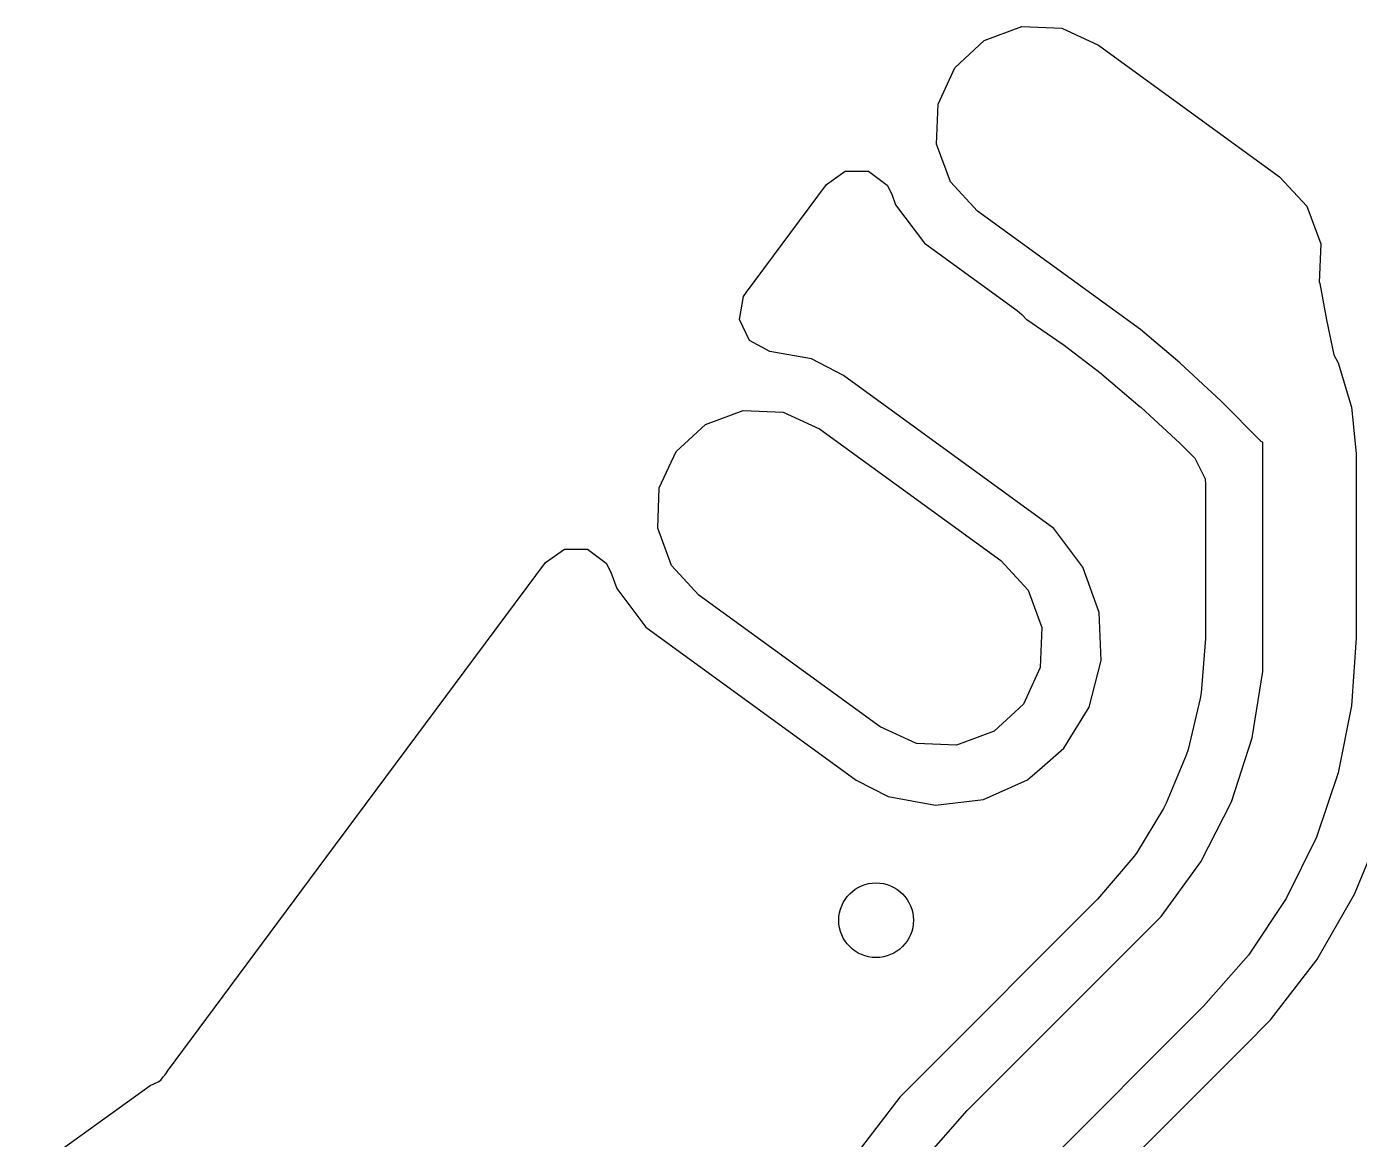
# Model space of a CAD drawing. Extents: x -51.8 to 4.2, y -14.8 to 14.8.
# Drawn here: x -3.954 to -0.386, y 0.553 to 3.532 of the extents above; entities that cross this region are included whole.
import ezdxf

# ---------------------------------------------------------------- set-up
doc = ezdxf.new("R2010")
doc.units = 0
doc.layers.add('BLACK', color=7, linetype='CONTINUOUS')

msp = doc.modelspace()

# ---------------------------------------------------------------- linework, layer by layer
at = {"layer": 'BLACK', "linetype": 'CONTINUOUS'}
for p, q in [((-1.39033, 3.49493), (-1.28966, 3.53206)), ((-1.28966, 3.53206), (-1.18245, 3.52785)), ((-1.18245, 3.52785), (-1.085, 3.48293)), ((-1.46912, 3.42209), (-1.39033, 3.49493)), ((-1.085, 3.48293), (-0.599593, 3.13026)), ((-1.51405, 3.32465), (-1.46912, 3.42209)), ((-1.51826, 3.21743), (-1.51405, 3.32465)), ((-1.48112, 3.11676), (-1.51826, 3.21743)), ((-1.81318, 3.10946), (-1.76249, 3.14545)), ((-1.76249, 3.14545), (-1.70032, 3.14478)), ((-1.70032, 3.14478), (-1.65041, 3.10769)), ((-2.0271, 2.82164), (-1.81318, 3.10946)), ((-1.65041, 3.10769), (-1.63774, 3.08338)), ((-1.40829, 3.03797), (-1.48112, 3.11676)), ((-0.599593, 3.13026), (-0.526758, 3.05146)), ((-1.63774, 3.08338), (-1.62771, 3.05539)), ((-1.62771, 3.05539), (-1.55034, 2.95218)), ((-0.972163, 2.72111), (-1.40829, 3.03797)), ((-0.526758, 3.05146), (-0.48962, 2.9508)), ((-1.55034, 2.95218), (-1.30262, 2.77221)), ((-0.48962, 2.9508), (-0.493674, 2.8476)), ((-2.03494, 2.80931), (-2.0271, 2.82164)), ((-0.493674, 2.8476), (-0.49295, 2.84682)), ((-0.49295, 2.84682), (-0.492424, 2.84493)), ((-0.492424, 2.84493), (-0.473969, 2.74732)), ((-2.04604, 2.74814), (-2.03494, 2.80931)), ((-2.01906, 2.69212), (-2.04604, 2.74814)), ((-1.30262, 2.77221), (-1.28991, 2.76124)), ((-1.28991, 2.76124), (-1.27707, 2.74814)), ((-1.27707, 2.74814), (-1.27677, 2.74783)), ((-1.27677, 2.74783), (-1.18213, 2.6832)), ((-0.867076, 2.63226), (-0.972163, 2.72111)), ((-0.473969, 2.74732), (-0.454469, 2.65315)), ((-1.96431, 2.66266), (-2.01906, 2.69212)), ((-1.18213, 2.6832), (-1.18001, 2.68167)), ((-1.18001, 2.68167), (-1.07774, 2.60352)), ((-1.85327, 2.64251), (-1.96431, 2.66266)), ((-1.85327, 2.6425), (-1.85327, 2.64251)), ((-1.76756, 2.59802), (-1.85327, 2.6425)), ((-0.454469, 2.65315), (-0.443167, 2.63201)), ((-0.756334, 2.52964), (-0.867076, 2.63226)), ((-0.443167, 2.63201), (-0.407133, 2.51326)), ((-1.76755, 2.59802), (-1.76756, 2.59802)), ((-1.20403, 2.18859), (-1.76755, 2.59802)), ((-1.07774, 2.60352), (-1.07584, 2.60199)), ((-1.07584, 2.60199), (-0.972643, 2.51475)), ((-2.13682, 2.46747), (-2.03615, 2.50461)), ((-2.03615, 2.50461), (-1.92893, 2.5004)), ((-1.92893, 2.5004), (-1.83149, 2.45548)), ((-0.972643, 2.51475), (-0.970945, 2.51324)), ((-0.970945, 2.51324), (-0.866094, 2.41608)), ((-0.649134, 2.42158), (-0.756334, 2.52964)), ((-0.407133, 2.51326), (-0.394958, 2.38977)), ((-2.21561, 2.39464), (-2.13682, 2.46747)), ((-1.83149, 2.45548), (-1.34608, 2.10281)), ((-2.26053, 2.2972), (-2.21561, 2.39464)), ((-0.866094, 2.41608), (-0.827083, 2.37675)), ((-0.648931, 2.42138), (-0.649134, 2.42158)), ((-0.644961, 2.41983), (-0.648931, 2.42138)), ((-0.644959, 2.39005), (-0.644961, 2.41983)), ((-0.827083, 2.37675), (-0.799077, 2.32125)), ((-0.645, 2.38976), (-0.644959, 2.39005)), ((-0.645, 1.89605), (-0.645, 2.38976)), ((-0.395, 2.38977), (-0.395002, 2.38976)), ((-0.395002, 2.38976), (-0.395, 2.38976)), ((-0.394958, 2.38977), (-0.395, 2.38977)), ((-0.395, 2.38976), (-0.395, 1.89605)), ((-0.799077, 2.32125), (-0.7979, 2.3059)), ((-2.26475, 2.18998), (-2.26053, 2.2972)), ((-0.7979, 2.3059), (-0.7979, 1.95316)), ((-2.22761, 2.08931), (-2.26475, 2.18998)), ((-1.12666, 2.08538), (-1.20403, 2.18859)), ((-1.20403, 2.18859), (-1.20403, 2.18859)), ((-2.56525, 2.09758), (-2.51456, 2.13358)), ((-2.51456, 2.13358), (-2.45239, 2.1329)), ((-2.45239, 2.1329), (-2.40248, 2.09581)), ((-3.15293, 1.30687), (-2.56525, 2.09758)), ((-2.40248, 2.09581), (-2.38981, 2.07151)), ((-2.38981, 2.07151), (-2.37419, 2.02794)), ((-2.15477, 2.01052), (-2.22761, 2.08931)), ((-1.34608, 2.10281), (-1.27324, 2.02401)), ((-1.10718, 2.03103), (-1.12666, 2.08538)), ((-2.37419, 2.02794), (-2.29682, 1.92473)), ((-1.66936, 1.65785), (-2.15477, 2.01052)), ((-1.27324, 2.02401), (-1.23611, 1.92334)), ((-1.08315, 1.96396), (-1.10718, 2.03103)), ((-1.08315, 1.96395), (-1.08315, 1.96396)), ((-1.08315, 1.96396), (-1.08315, 1.96396)), ((-1.07736, 1.83509), (-1.08315, 1.96395)), ((-0.7979, 1.95316), (-0.797902, 1.95314)), ((-0.797902, 1.95314), (-0.797901, 1.89802)), ((-2.29682, 1.92473), (-1.73329, 1.5153)), ((-1.23611, 1.92334), (-1.24032, 1.81613)), ((-0.798056, 1.89407), (-0.809489, 1.74874)), ((-0.797901, 1.89802), (-0.798056, 1.89407)), ((-0.644998, 1.80593), (-0.645, 1.89605)), ((-0.645, 1.89605), (-0.645, 1.89605)), ((-0.645, 1.89605), (-0.645, 1.89605)), ((-0.395, 1.89605), (-0.406929, 1.71397)), ((-1.10981, 1.71025), (-1.07736, 1.83509)), ((-1.24032, 1.81613), (-1.28524, 1.71869)), ((-0.673187, 1.62792), (-0.644998, 1.80593)), ((-0.809489, 1.74874), (-0.811958, 1.73314)), ((-1.28524, 1.71869), (-1.36403, 1.64585)), ((-0.811958, 1.73314), (-0.8446, 1.59716)), ((-0.406929, 1.71397), (-0.442524, 1.535)), ((-1.17762, 1.60052), (-1.10981, 1.71025)), ((-1.57192, 1.61292), (-1.66936, 1.65785)), ((-1.36403, 1.64585), (-1.4647, 1.60871)), ((-1.4647, 1.60871), (-1.57192, 1.61292)), ((-0.728876, 1.45652), (-0.673187, 1.62792)), ((-1.24238, 1.54394), (-1.17762, 1.60052)), ((-1.17762, 1.60052), (-1.17762, 1.60052)), ((-1.17762, 1.60052), (-1.17762, 1.60052)), ((-0.849478, 1.58215), (-0.902991, 1.45295)), ((-0.8446, 1.59716), (-0.849478, 1.58215)), ((-1.27476, 1.51565), (-1.24238, 1.54394)), ((-0.442524, 1.535), (-0.501175, 1.3622)), ((-1.73329, 1.5153), (-1.64759, 1.47082)), ((-1.3926, 1.46319), (-1.27476, 1.51565)), ((-1.64759, 1.47082), (-1.52067, 1.44779)), ((-1.52066, 1.44779), (-1.3926, 1.46319)), ((-1.3926, 1.46319), (-1.3926, 1.46319)), ((-1.52067, 1.44779), (-1.52066, 1.44779)), ((-1.52066, 1.44779), (-1.52066, 1.44779)), ((-0.910158, 1.43888), (-0.983227, 1.31964)), ((-0.902991, 1.45295), (-0.910158, 1.43888)), ((-0.810696, 1.29593), (-0.728876, 1.45652)), ((-0.398737, 1.20996), (-0.32109, 1.39743)), ((-0.501175, 1.3622), (-0.58188, 1.19854)), ((-3.57758, 0.735527), (-3.15293, 1.30687)), ((-0.992506, 1.30687), (-1.08702, 1.19622)), ((-0.983227, 1.31964), (-0.992506, 1.30687)), ((-0.916629, 1.15012), (-0.810696, 1.29593)), ((-1.0897, 1.19331), (-1.56425, 0.718759)), ((-1.08702, 1.19622), (-1.0897, 1.19331)), ((-0.58188, 1.19854), (-0.683257, 1.04682)), ((-0.500191, 1.03423), (-0.398737, 1.20996)), ((-0.980251, 1.0865), (-0.916629, 1.15012)), ((-1.43641, 0.630366), (-0.980362, 1.08641)), ((-0.980362, 1.08641), (-0.980251, 1.0865)), ((-0.683257, 1.04682), (-0.803571, 0.909624)), ((-0.623715, 0.873249), (-0.500191, 1.03423)), ((-0.803585, 0.909638), (-1.25964, 0.453589)), ((-0.803571, 0.909624), (-0.803585, 0.909638)), ((-0.695454, 0.801508), (-0.623715, 0.873249)), ((-0.724888, 0.772074), (-0.695455, 0.801509)), ((-0.695455, 0.801509), (-0.695454, 0.801508)), ((-1.1072, 0.38979), (-0.724947, 0.772043)), ((-0.724947, 0.772043), (-0.724888, 0.772074)), ((-3.59514, 0.711908), (-3.58886, 0.720355)), ((-3.58886, 0.720355), (-3.58446, 0.725512)), ((-3.58446, 0.725512), (-3.58434, 0.725633)), ((-3.58434, 0.725637), (-3.58013, 0.731799)), ((-3.58434, 0.725633), (-3.58434, 0.725637)), ((-3.58013, 0.731799), (-3.57758, 0.735527)), ((-1.56451, 0.718476), (-1.61625, 0.666734)), ((-1.56425, 0.718759), (-1.56451, 0.718476)), ((-3.95429, 0.460032), (-3.62369, 0.697387)), ((-3.62369, 0.697387), (-3.60252, 0.707045)), ((-3.60252, 0.707045), (-3.59514, 0.711908)), ((-3.59514, 0.711908), (-3.59514, 0.711908)), ((-1.61625, 0.666734), (-1.73978, 0.505751)), ((-1.55671, 0.493161), (-1.43645, 0.630292)), ((-1.43645, 0.630292), (-1.43641, 0.630363)), ((-1.43641, 0.630364), (-1.43641, 0.630366)), ((-1.43641, 0.630363), (-1.43641, 0.630364))]:
    msp.add_line(p, q, dxfattribs=at)
at = {"layer": 'BLACK'}
msp.add_circle((-1.68, 1.14), 0.1, dxfattribs=at)

doc.saveas('drawing.dxf')
